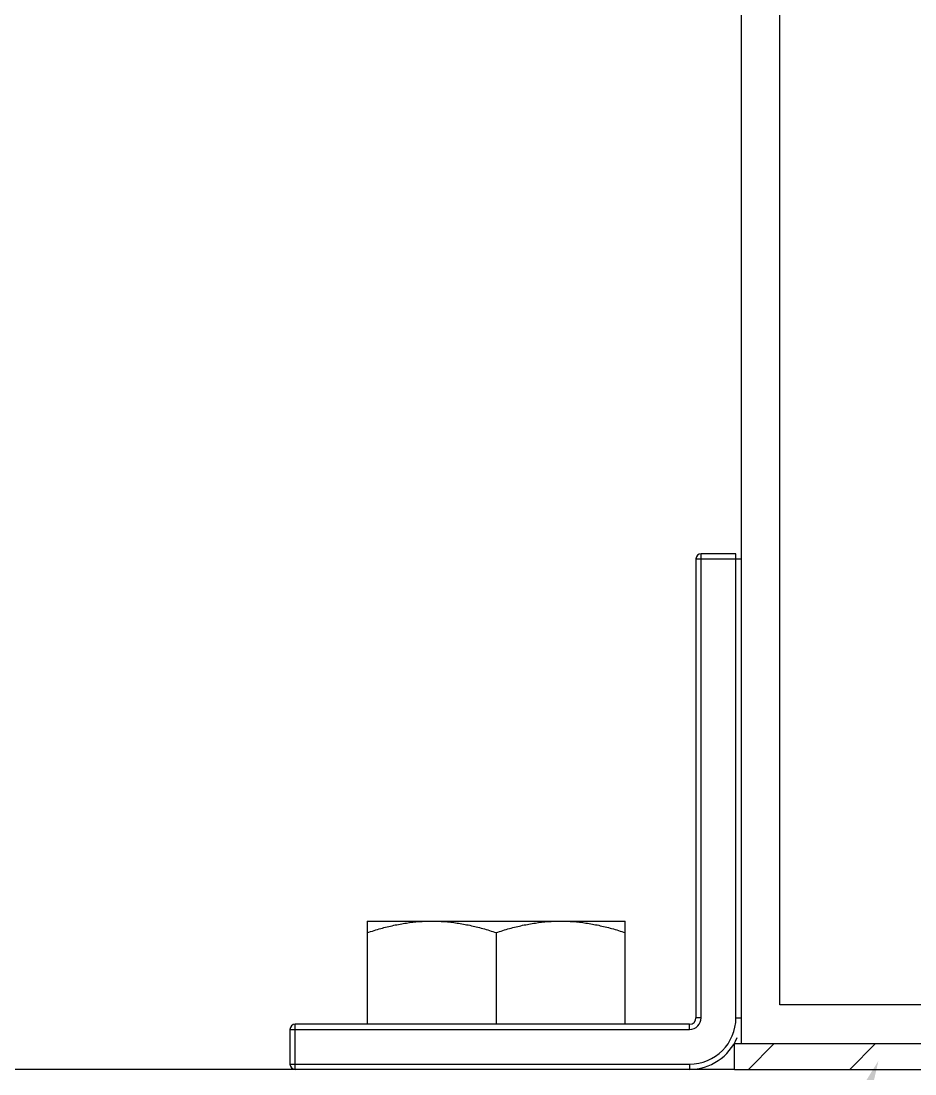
# Model space of a CAD drawing. Extents: x 815029915 to 815825525, y 579155098 to 579748855.
# Drawn here: x 815613671.5 to 815614025, y 579347320.3 to 579347736.7 of the extents above; entities that cross this region are included whole.
import ezdxf

# ---------------------------------------------------------------- set-up
doc = ezdxf.new("R2010")
doc.units = 0
doc.header["$LTSCALE"] = 100
doc.header["$MEASUREMENT"] = 0
doc.layers.add('02___PRT_ALL_AXES', color=7, linetype='Continuous')
doc.layers.add('图框', color=7, linetype='Continuous')

msp = doc.modelspace()

# ---------------------------------------------------------------- hatches: boundary and pattern name
at = {"layer": '图框'}
h = msp.add_hatch(dxfattribs=at)
h.set_pattern_fill('ANSI31', color=0, scale=226.551777, style=0)
h.set_pattern_definition([(45, (814233358.802, 575779842.182), (-20.02453725, 20.02453725), [])])
h.paths.add_polyline_path([(815613953.71, 579347332.33), (815613956.26, 579347332.33), (815615485.49, 579347332.33), (815615488.04, 579347332.33), (815615488.04, 579347322.13), (815613953.71, 579347322.13)])

# ---------------------------------------------------------------- linework, layer by layer
at = {"color": 0, "linetype": 'Continuous'}
for p, q in [((815613956.26, 579347740.12), (815613956.26, 579347332.33)), ((815613971.56, 579347347.62), (815613971.56, 579347740.12)), ((815613940.46, 579347342.52), (815613940.46, 579347526.03)), ((815613954.22, 579347526.03), (815613940.46, 579347526.03)), ((815613954.22, 579347342.52), (815613954.22, 579347526.03)), ((815613938.42, 579347523.99), (815613938.42, 579347342.52)), ((815613938.42, 579347523.99), (815613956.26, 579347523.99)), ((815615470.2, 579347347.62), (815613971.56, 579347347.62)), ((815613940.46, 579347342.52), (815613938.42, 579347342.52)), ((815613954.22, 579347342.52), (815613956.26, 579347342.52)), ((815613777.85, 579347337.94), (815613777.85, 579347324.17)), ((815613777.85, 579347337.94), (815613935.87, 579347337.94)), ((815613779.89, 579347322.13), (815613779.89, 579347339.98)), ((815613935.87, 579347339.98), (815613779.89, 579347339.98)), ((815613935.87, 579347337.94), (815613935.87, 579347339.98)), ((815613953.71, 579347322.13), (815613953.71, 579347332.33)), ((815613953.71, 579347332.33), (815613956.26, 579347332.33)), ((815613956.26, 579347332.33), (815615485.49, 579347332.33)), ((815613953.71, 579347322.13), (815613663.16, 579347322.13)), ((815613777.85, 579347324.17), (815613935.87, 579347324.17)), ((815613935.87, 579347324.17), (815613935.87, 579347322.13)), ((815613953.71, 579347322.13), (815615488.04, 579347322.13))]:
    msp.add_line(p, q, dxfattribs=at)
for centre, radius, start, end in [((815613940.46, 579347523.99), 2.04, 90, 180), ((815613935.87, 579347342.52), 18.35, 270, 0), ((815613935.87, 579347342.52), 4.59, 270, 0), ((815613935.87, 579347342.52), 2.55, 270, 0), ((815613779.89, 579347337.94), 2.04, 90, 180), ((815613935.87, 579347342.52), 20.39, 270, 337.5), ((815613779.89, 579347324.17), 2.04, 180, 270)]:
    msp.add_arc(centre, radius, start, end, dxfattribs=at)
at = {"color": 4}
msp.add_solid([(815613950.74, 579347229.45), (815614010.6, 579347325.53), (815613985.14, 579347215.23)], dxfattribs=at)
at = {"layer": '02___PRT_ALL_AXES', "color": 0, "linetype": 'Continuous'}
for p, q in [((815613808.44, 579347380.75), (815613808.44, 579347339.98)), ((815613808.44, 579347380.75), (815613910.39, 579347380.75)), ((815613910.39, 579347339.98), (815613910.39, 579347380.75)), ((815613859.41, 579347376.2), (815613859.41, 579347339.98))]:
    msp.add_line(p, q, dxfattribs=at)
for points, start_tangent, end_tangent in [([(815613808.44, 579347376.2), (815613813.75, 579347377.83), (815613818.88, 579347379.09), (815613823.92, 579347380.01), (815613828.92, 579347380.57), (815613833.93, 579347380.75)], (0.948683, 0.316228), (1, 0)), ([(815613833.93, 579347380.75), (815613838.93, 579347380.57), (815613843.93, 579347380.01), (815613848.97, 579347379.09), (815613854.1, 579347377.83), (815613859.41, 579347376.2)], (1, -0.000001), (0.948683, -0.316228)), ([(815613859.41, 579347376.2), (815613864.73, 579347377.83), (815613869.85, 579347379.09), (815613874.89, 579347380.01), (815613879.9, 579347380.57), (815613884.9, 579347380.75)], (0.948683, 0.316228), (1, 0)), ([(815613884.9, 579347380.75), (815613889.9, 579347380.57), (815613894.91, 579347380.01), (815613899.94, 579347379.09), (815613905.07, 579347377.83), (815613910.39, 579347376.2)], (1, -0.000001), (0.948683, -0.316228))]:
    msp.add_spline(points, degree=3, dxfattribs=dict(at, start_tangent=start_tangent, end_tangent=end_tangent))

doc.saveas('drawing.dxf')
